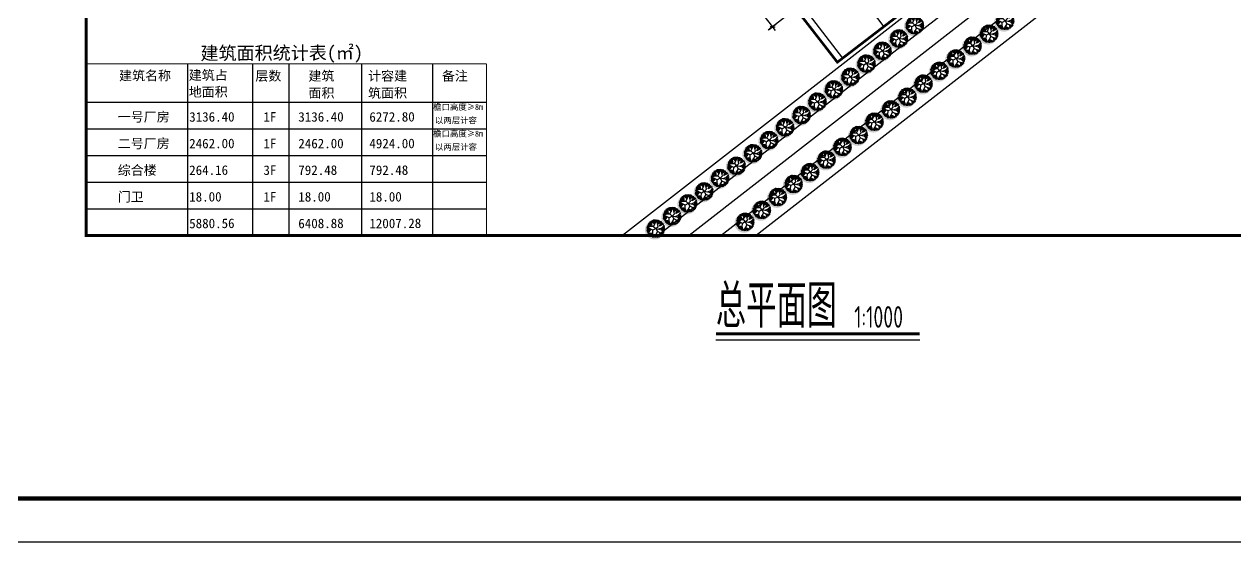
# Model space of a CAD drawing. Extents: x -17471 to 313636, y -71590 to 757901.
# Drawn here: x 77988 to 105992, y 0 to 11972 of the extents above; entities that cross this region are included whole.
import ezdxf

# ---------------------------------------------------------------- set-up
doc = ezdxf.new("R2010")
doc.units = 0
doc.header["$LTSCALE"] = 1000
doc.header["$MEASUREMENT"] = 0
doc.linetypes.add('CENTER2', pattern=[1.125, 0.75, -0.125, 0.125, -0.125])
for name, color, linetype in [('DIM_SYMB', 3, 'Continuous'), ('JZ-1', 6, 'Continuous'), ('JZD', 1, 'Continuous'), ('PUB_DIM', 3, 'Continuous'), ('PUB_TEXT', 7, 'Continuous'), ('PUB_TITLE', 4, 'Continuous'), ('道路', 2, 'Continuous')]:
    doc.layers.add(name, color=color, linetype=linetype)
doc.styles.add('DIM', font='txt_____.ttf')
doc.styles.add('TSSD_REIN', font='Tssdeng.shx', dxfattribs={"width": 0.699999988079071, "bigfont": 'hztxt.shx'})
doc.styles.add('坐标标注', font='times.ttf', dxfattribs={"width": 0.75})
doc.styles.add('样式 1', font='simhei.ttf')
doc.dimstyles.new('FAST', dxfattribs={"dimtxt": 3, "dimasz": 1, "dimexe": 1.25, "dimexo": 1, "dimgap": 1, "dimtad": 1, "dimtoh": 1, "dimdec": 1, "dimdsep": 46, "dimtxsty": '坐标标注', "dimblk": '尺寸起止点', "dimcen": 2.5, "dimadec": 0, "dimazin": 0, "dimtfac": 1, "dimtdec": 1, "dimtmove": 2, "dimatfit": 3, "dimfxl": 0, "dimarcsym": 0})

# ---------------------------------------------------------------- blocks, each defined once
blk = doc.blocks.new('云杉')
at = {"layer": '道路', "linetype": 'CENTER2', "ltscale": 4}
h = blk.add_hatch(color=7, dxfattribs=at)
edge = h.paths.add_edge_path()
edge.add_ellipse((341642.9659094361, 74046.66497989596), major_axis=(-397.2453573062428, 585.0792942952565), ratio=0.9999999993520611, start_angle=107.07767182731021, end_angle=291.5808308227864, ccw=False)
edge.add_ellipse((341759.5108493344, 73960.43942414722), major_axis=(-409.208139567098, 601.4513970745475), ratio=0.9999999993529916, start_angle=95.53610480986013, end_angle=303.0120425622653)
at = {"color": 95}
for p, q in [((341476.3122477403, 74315.41853674134), (341133.7012320561, 74447.22044988442)), ((341133.7012320561, 74447.22044988442), (341327.9154484656, 74166.06309043094)), ((341476.3122477403, 74315.41853674134), (341152.6436668404, 74467.65789580684)), ((341476.3122477403, 74315.41853674134), (341183.1026983594, 74506.39237909415)), ((341224.5439703264, 74550.22350491927), (341476.3122477403, 74315.41853674124)), ((341271.5673755598, 74581.1997656768), (341476.3122477398, 74315.41853674177)), ((341318.5907807932, 74612.17602643436), (341476.3122477403, 74315.41853674136)), ((341611.6527772801, 74501.18247783328), (341713.9660661677, 74247.71830423479)), ((341766.4963000616, 74506.39237909415), (341672.2498503475, 74042.2955841356)), ((341766.4963000616, 74506.39237909415), (341996.4688617853, 74631.03363419263)), ((341996.4688617853, 74631.03363419263), (341971.0936193482, 74372.18079226531)), ((341971.0936193482, 74372.18079226531), (342023.6384824864, 74619.93424896413)), ((341971.0936193482, 74372.18079226531), (342070.6618877198, 74581.1997656768)), ((341971.0936193482, 74372.18079226531), (342106.581701782, 74550.22350491927)), ((342125.9371421297, 74539.9169611206), (341971.0936193482, 74372.18079226531)), ((342167.4390894583, 74506.39237909415), (341971.0936193482, 74372.18079226531)), ((342203.3589035204, 74457.35135200816), (341971.0936193482, 74372.18079226531)), ((341327.8944427355, 73946.29844931116), (340997.8001440589, 74052.16827025272)), ((341327.8944427354, 73946.29844931116), (340997.8001440589, 73982.5141555694)), ((340997.8001440589, 73845.69761811012), (341327.8944427355, 73946.29844931114)), ((341327.8944427355, 73946.29844931114), (340997.8001440589, 73917.95668342388)), ((341502.763256484, 74209.91728777754), (340999.1113120996, 74083.59456166874)), ((340999.1113120996, 74083.59456166874), (341502.763256484, 73873.2752128275)), ((341008.9037352302, 74147.64537379425), (341327.9154484656, 74166.06309043094)), ((341014.425193135, 73786.35004722547), (341327.8944427354, 73946.29844931116)), ((341019.9466510398, 74206.99294467892), (341327.9154484656, 74166.06309043094)), ((341025.4681089447, 74250.88069986556), (341327.9154484656, 74166.06309043094)), ((341327.9154484656, 74166.06309043094), (341039.3020913875, 74279.25200999268)), ((341039.3020913875, 73745.06724266925), (341327.8944427355, 73946.29844931116)), ((341327.9154484656, 74166.06309043094), (341069.7004475449, 74341.20453150776)), ((341078.0129720829, 73701.1794874826), (341327.8944427355, 73946.29844931116)), ((341327.9154484656, 74166.06309043094), (341091.8469545257, 74372.18079226531)), ((341327.8944427355, 73946.29844931116), (341097.0348582775, 73689.77414767059)), ((341097.0348582775, 73689.77414767059), (341502.763256484, 73727.0024763408)), ((341390.9595462647, 73716.74372864408), (341111.2023948734, 73670.20322672505)), ((341327.9154484656, 74166.06309043094), (341113.9327861451, 74416.06854745196)), ((341390.9595462646, 73716.74372864408), (341144.391817664, 73613.46060647084)), ((341163.7472580117, 73590.24256824306), (341390.9595462646, 73716.74372864408)), ((341191.3545475358, 73556.66135685508), (341390.9595462646, 73716.74372864408)), ((341227.3350369596, 73525.68509609753), (341390.9595462646, 73716.74372864408)), ((341266.045917655, 73497.31378597043), (341390.9595462647, 73716.74372864408)), ((341390.9595462647, 73716.74372864408), (341286.7608807492, 73488.77886583867)), ((341286.7608807492, 73488.77886583867), (341516.067153279, 73651.73858817262)), ((341516.067153279, 73651.73858817262), (341313.0693228884, 73481.85397027242)), ((341516.067153279, 73651.73858817262), (341365.553510665, 73456.03098141421)), ((341516.067153279, 73651.73858817267), (341418.0983738033, 73430.207992556)), ((341516.067153279, 73651.73858817261), (341465.1217790366, 73419.90144875733)), ((341671.084293959, 74041.59625030252), (341502.763256484, 74209.91728777754)), ((341502.763256484, 73873.2752128275), (341671.084293959, 74041.59625030252)), ((341502.763256484, 73704.95417535248), (341502.763256484, 73873.2752128275)), ((341586.9237752215, 73368.31210040244), (341502.763256484, 73704.95417535248)), ((341516.067153279, 73651.73858817262), (341523.1881000797, 73396.68341052956)), ((341797.3250720653, 73831.19495345875), (341586.9237752215, 73368.31210040244)), ((341647.6332667039, 73368.31210040244), (341719.9274428424, 73660.92016916834)), ((341671.084293959, 74041.59625030252), (341881.4855908028, 74167.83702840879)), ((341671.084293959, 74041.59625030252), (341797.3250720653, 73831.19495345875)), ((341711.2210456518, 73368.31210040244), (341719.9274428424, 73660.92016916834)), ((341719.9274428424, 73660.92016916834), (342016.8561193787, 73463.88231481836)), ((341976.6757526146, 73422.50639938776), (341719.9274428424, 73660.92016916834)), ((341910.2969070335, 73388.92518799979), (341719.9274428424, 73660.92016916834)), ((341772.0177579665, 73368.31210040244), (341719.9274428424, 73660.92016916834)), ((341854.9609772621, 73368.31210040244), (341719.9274428424, 73660.9201691684)), ((342054.0975140054, 73822.47957988235), (341797.3250720653, 73831.19495345875)), ((341971.0936193482, 74372.18079226531), (341881.4855908028, 74167.83702840879)), ((341881.4855908028, 74167.83702840879), (342334.8853228224, 73928.99189609465)), ((341969.1405130809, 74367.72689352054), (342237.9793073299, 74404.83390022589)), ((342016.8561193787, 73463.88231481836), (342029.3633480627, 73823.31910726566)), ((342025.7460160505, 73719.36304724938), (342208.9410367869, 73693.47789431436)), ((342025.7460160505, 73719.36304724938), (342231.0268684062, 73675.41312798591)), ((342222.7143438681, 73654.74341102704), (342025.7460160505, 73719.36304724938)), ((342025.7460160505, 73719.36304724938), (342042.9939228341, 73484.40229154132)), ((342192.3159877108, 73608.3073345715), (342025.7460160505, 73719.36304724938)), ((342025.7460160505, 73719.36304724938), (342103.8513105104, 73520.5318241982)), ((342128.7282087629, 73543.74986242598), (342025.7460160505, 73719.36304724938)), ((342159.1265649202, 73572.17780191461), (342025.7460160505, 73719.36304724938)), ((342334.8853228224, 73928.99189609465), (342054.0975140054, 73822.47957988235)), ((342237.9793073299, 74404.83390022589), (342098.9351204377, 74053.28742017249)), ((342098.9351204377, 74053.28742017249), (342269.7377491015, 74343.8094821382)), ((342098.9351204377, 74053.28742017249), (342305.7182385253, 74276.70368872376)), ((342098.9351204377, 74053.28742017249), (342327.8040701446, 74199.29135151068)), ((342330.5951367778, 74139.88715126448), (342098.9351204377, 74053.28742017249)), ((342344.3684438591, 74072.83798721159), (342098.9351204377, 74053.28742017249)), ((342098.9351204377, 74053.28742017249), (342333.3255280494, 73951.53789481186)), ((342344.3684438591, 74003.12724316673), (342098.9351204377, 74053.28742017249)), ((342327.8040701446, 73876.67387886766), (342111.1156192236, 73844.10847637331)), ((342208.9410367869, 73693.47789431436), (342111.1156192236, 73844.10847637331)), ((342111.1156192236, 73844.10847637331), (342233.8179350394, 73685.7196717846)), ((342269.7377491015, 73724.39752571037), (342111.1156192236, 73844.10847637331)), ((342327.8040701446, 73830.23780241211), (342111.1156192236, 73844.10847637331)), ((342111.1156192236, 73844.10847637331), (342280.7806649112, 73752.82546519901)), ((342300.1361052589, 73783.80172595655), (342111.1156192236, 73844.10847637331))]:
    blk.add_line(p, q, dxfattribs=at)
at = {"color": 95, "style": 'DIM', "flags": 1}
for tag in ['XVALUE', 'YVALUE']:
    blk.add_attdef(tag, (341671.084293959, 74041.59625030252), '', height=0.008835749991703779, rotation=90, dxfattribs=at)
blk = doc.blocks.new('124')
at = {"color": 95}
for p, q in [((341391.4123282723, 74654.04636101816), (341611.6527772801, 74501.18247783328)), ((341442.9752720558, 74676.67686921834), (341611.6527772801, 74501.18247783328)), ((341495.520135194, 74692.19331427789), (341611.6527772801, 74501.18247783328)), ((341611.6527772801, 74501.18247783328), (341572.9418965848, 74710.25808060632)), ((341628.2778263562, 74710.25808060632), (341631.0082176278, 74470.26284643727)), ((341630.4698770924, 74463.51810275191), (341672.5090382097, 74714.87889274216)), ((341672.5090382097, 74714.87889274216), (341755.8757727849, 74454.0938290178)), ((341755.8757727849, 74454.0938290178), (341719.4728948282, 74712.80640187522)), ((341755.8757727849, 74454.0938290178), (341769.2873666949, 74712.80640187522)), ((341766.4963000616, 74506.39237909415), (341799.6857228522, 74702.49985807655)), ((341766.4963000616, 74506.39237909415), (341860.5431105285, 74684.43509174812)), ((341879.8985508762, 74681.83014111768), (341766.4963000616, 74506.39237909415)), ((341937.9648719192, 74663.76537478925), (341766.4963000616, 74506.39237909416))]:
    blk.add_line(p, q, dxfattribs=at)
at = {"layer": 'PUB_DIM', "color": 95}
blk.add_blockref('云杉', (0, 0), dxfattribs=at)
blk = doc.blocks.new('尺寸起止点')
for p, q in [((-2, 0), (2, 0)), ((0, -2), (0, 2))]:
    blk.add_line(p, q)
blk.add_lwpolyline([(-0.88388347648322, -0.8838834764831631, 0.5, 0.5, 0), (0.8838834764831063, 0.88388347648322, 0, 0, 0)], format="xyseb")
blk = doc.blocks.new('*D1522')
at = {"color": 0, "linetype": 'Continuous', "lineweight": -2, "transparency": 16777216}
for p, q in [((618124.3486045203, 3388524.942435305), (618117.5027766586, 3388519.594344167)), ((618118.7956363645, 3388519.969862184), (618165.8789343506, 3388459.700853143)), ((618172.0475314027, 3388463.885390057), (618165.201703541, 3388458.537298919))]:
    blk.add_line(p, q, dxfattribs=at)
at = {"layer": 'Defpoints', "color": 0, "linetype": 'Continuous', "transparency": 16777216}
for p in [(618125.1366407264, 3388525.558064201, -134.821), (618172.8355676087, 3388464.501018954, -134.821), (618166.1867487987, 3388459.30683504)]:
    blk.add_point(p, dxfattribs=at)
at = {"color": 0, "linetype": 'Continuous', "lineweight": -2, "transparency": 16777216, "xscale": 0.5, "yscale": 0.5, "zscale": 0.5}
for p, rotation in [((618118.4878219164, 3388520.363880287), 127.997631234255), ((618166.1867487987, 3388459.30683504), 307.997631234255)]:
    blk.add_blockref('尺寸起止点', p, dxfattribs=dict(at, rotation=rotation))
at = {"color": 0, "linetype": 'Continuous', "transparency": 16777216, "insert": (618144.3312385406, 3388491.393071875), "char_height": 3, "attachment_point": 5, "rotation": 307.99763123425504, "style": '坐标标注'}
blk.add_mtext('77.48', dxfattribs=at)
blk = doc.blocks.new('A$C43DF018A')
at = {"linetype": 'Continuous', "flags": 128}
for points, elevation in [([(147.1497752887663, 0.9521783008240163), (253.5152208128711, 83.76752457302064, -0.4145547477117401), (274.5766710146563, 81.1332413945347), (336.8551837088307, 0.9521783008240163)], -90.984), ([(132.4999337584013, 0.9521783008240163), (202.7118404863868, 55.61864765547216, 0.3945421339730307), (205.2847588828299, 71.8025449491106, 0.3755751285261987), (201.3410497519653, 72.02111502271146), (182.4278740457958, 57.2457818640396, 0.4114358550945384), (181.8932264235336, 53.05731189856306), (184.8257605482358, 49.22916094167158)], -134.821)]:
    blk.add_lwpolyline(points, format="xyb", dxfattribs=dict(at, elevation=elevation))
for points, elevation in [([(330.5241108689224, 0.9521783008240163), (270.6207442688756, 78.07533698156476), (256.5961220136378, 79.8294814559631), (155.2885761389043, 0.9521783008240163)], -90.984), ([(207.3307508948492, 65.55170693527907), (124.3611329075648, 0.9521783008240163)], -90.984), ([(167.5885021991562, 51.9978680270724), (175.2996233036974, 41.93171555316076)], -134.821), ([(184.8257605482358, 49.22916094167158), (175.2996233036974, 41.93171555316076)], -134.821)]:
    blk.add_lwpolyline(points, dxfattribs=dict(at, elevation=elevation))
at = {"layer": 'JZ-1', "color": 7, "const_width": 0.2278491818803201, "elevation": -134.6374, "flags": 128}
for points in [[(0.3340671963524073, 40.62939463462681), (92.94607054744847, 40.62939463462681)], [(92.94607054744847, 0.952178300358355), (92.94607054744847, 40.62939463462681)]]:
    blk.add_lwpolyline(points, dxfattribs=at)
at = {"layer": 'JZ-1', "color": 7, "elevation": -134.6374}
for points in [[(23.75736662372947, 40.62939463462681), (23.75736662372947, 0.952178300358355)], [(38.79836206510663, 40.62939463462681), (38.79836206510663, 0.952178300358355)], [(47.21497196843848, 40.62939463462681), (47.21497196843848, 0.952178300358355)], [(64.03711438109167, 40.62939463462681), (64.03711438109167, 0.952178300358355)], [(80.47295655240305, 40.62939463462681), (80.47295655240305, 0.952178300358355)], [(0.3340671963524073, 31.755067656748), (92.94607054744847, 31.755067656748)], [(0.3340671963524073, 25.5944897858426), (92.94607054744847, 25.5944897858426)], [(0.3340671963524073, 19.43391191400588), (92.94607054744847, 19.43391191400588)], [(0.3340671963524073, 13.27333404310048), (92.94607054744847, 13.27333404310048)], [(0.3340671963524073, 7.112756172195077), (92.94607054744847, 7.112756172195077)], [(0.3340671963524073, 0.952178300358355), (92.94607054744847, 0.952178300358355)]]:
    blk.add_lwpolyline(points, dxfattribs=at)
at = {"layer": 'JZD', "color": 1, "linetype": 'Continuous', "const_width": 0.6, "elevation": -0.9239999999999924, "flags": 128}
blk.add_lwpolyline([(142.6303211331833, 209.5506343664601), (245.6753211332252, 95.84263436635956), (174.0933211331721, 41.00763436639681), (103.6503211332019, 131.6606343663298)], close=True, dxfattribs=at)
at = {"layer": 'PUB_TITLE', "color": 7, "const_width": 0.6682500000012462, "elevation": -134.6374}
blk.add_lwpolyline([(0.3340671964688227, 0.9521783008240163), (337.3454593041679, 0.9521783008240163), (337.3454593041679, 268.2521783011034), (0.3340671964688227, 268.2521783011034)], close=True, dxfattribs=at)
at = {"layer": 'PUB_TITLE', "color": 6, "elevation": -90.984}
blk.add_lwpolyline([(337.3454593044007, 154.7402548762038), (139.8248545232927, 0.9521783008240163)], dxfattribs=at)
at = {"layer": 'PUB_DIM', "color": 95, "xscale": 0.003084588505603371, "yscale": 0.003084588505603371, "zscale": 0.003084588505603371, "rotation": 268.6211329122395}
for p in [(-10.95126820600126, 1108.678060153965), (9.934460513642989, 1109.688805928454), (-14.60696541250218, 1105.592920062598), (6.260313867474906, 1106.713305019774), (-18.42726885725278, 1102.745607009623), (2.423168962239288, 1103.940370306838), (-22.12054198619444, 1099.78865477303), (-1.409919925848953, 1100.964945118874), (-25.8309950978728, 1096.739693775773), (-5.23022337059956, 1098.1176320659), (-29.65214484708849, 1093.837652956136), (-8.923496499541216, 1095.160679829307), (-33.46866767772008, 1090.987202244345), (-12.63394961121958, 1092.11171883205), (-37.124364884221, 1087.902062152978), (-16.45509936043527, 1089.209678012412), (-40.9446683289716, 1085.054749100003), (-20.27162219106685, 1086.359227300622), (-23.92731939756777, 1083.274087209255), (-44.63794145791326, 1082.097796863411), (-27.67594084504526, 1080.518966567703), (-48.34839456959162, 1079.048835866153), (-31.36794451752212, 1077.580012053251), (-52.16954431880731, 1076.146795046516), (-35.15092593047302, 1074.678705834784), (-55.9860671494389, 1073.296344334725), (-38.97106011433061, 1071.942317516543), (-59.64176435593981, 1070.211204243358), (-42.6458838036051, 1068.930270213634), (-63.3903858034173, 1067.456083601806), (-46.32003044977318, 1065.954769304954), (-67.08238947589416, 1064.517129087355), (-50.1571753550088, 1063.181834592018), (-70.86537088884506, 1061.615822868887)]:
    blk.add_blockref('124', p, dxfattribs=at)
at = {"layer": 'JZ-1', "color": 7, "style": '样式 1'}
for s, height, p in [('建筑面积统计表(㎡)', 3.061593051784766, (26.77291180146858, 41.54985918290913, -134.6374)), ('建筑名称', 2.204346997285032, (7.936266140080988, 36.79080795031041, -134.6374)), ('建筑占', 2.204346997285032, (24.05583417089656, 36.91260637715459, -134.6374)), ('层数', 2.204346997285032, (39.45515335095115, 36.72539732698351, -134.6374)), ('建筑', 2.204346997285032, (51.7504384117201, 36.72539732698351, -134.6374)), ('计容建', 2.204346997285032, (65.54443643498234, 36.72539732698351, -134.6374)), ('备注', 2.204346997285032, (82.61585230217315, 36.72539732698351, -134.6374)), ('地面积', 2.204346997285032, (24.05583417089656, 33.02814260032028, -134.6374)), ('面积', 2.204346997285032, (51.7504384117201, 32.78351565636694, -134.6374)), ('筑面积', 2.204346997285032, (65.54443643498234, 32.78351565636694, -134.6374)), ('檐口高度≥8m', 1.38873860828957, (80.59137711045332, 29.92611362691969, -134.6374)), ('一号厂房', 2.204346997285032, (7.618479302618653, 27.24814427830279, -134.6374)), ('3136.40', 2.204346997285032, (24.15771370427683, 27.24814427830279, -134.6374)), ('1F', 2.204346997285032, (41.32940584165044, 27.24814427830279, -134.6374)), ('3136.40', 2.204346997285032, (49.39646602026187, 27.24814427830279, -134.6374)), ('6272.80', 2.204346997285032, (65.83230819157325, 27.24814427830279, -134.6374)), ('以两层计容', 1.38873860828957, (81.01074351114221, 26.84994299896061, -134.6374)), ('檐口高度≥8m', 1.38873860828957, (80.59137711045332, 23.76553575601429, -134.6374)), ('二号厂房', 2.204346997285032, (7.618479302618653, 21.08756640739739, -134.6374)), ('2462.00', 2.204346997285032, (24.15771370427683, 21.08756640739739, -134.6374)), ('1F', 2.204346997285032, (41.32940584165044, 21.08756640739739, -134.6374)), ('2462.00', 2.204346997285032, (49.39646602026187, 21.08756640739739, -134.6374)), ('4924.00', 2.204346997285032, (65.83230819157325, 21.08756640739739, -134.6374)), ('以两层计容', 1.38873860828957, (81.01074351114221, 20.68936512712389, -134.6374)), ('综合楼', 2.204346997285032, (7.618479302618653, 14.92698853649199, -134.6374)), ('264.16', 2.204346997285032, (24.15771370427683, 14.92698853649199, -134.6374)), ('3F', 2.204346997285032, (41.32940584165044, 14.92698853649199, -134.6374)), ('792.48', 2.204346997285032, (49.39646602026187, 14.92698853649199, -134.6374)), ('792.48', 2.204346997285032, (65.83230819157325, 14.92698853649199, -134.6374)), ('门卫', 2.204346997285032, (7.618479302618653, 8.76641066558659, -134.6374)), ('18.00', 2.204346997285032, (24.15771370427683, 8.76641066558659, -134.6374)), ('1F', 2.204346997285032, (41.32940584165044, 8.76641066558659, -134.6374)), ('18.00', 2.204346997285032, (49.39646602026187, 8.76641066558659, -134.6374)), ('18.00', 2.204346997285032, (65.83230819157325, 8.76641066558659, -134.6374)), ('5880.56', 2.204346997285032, (24.15771370427683, 2.605832793749869, -134.6374)), ('6408.88', 2.204346997285032, (49.39646602026187, 2.605832793749869, -134.6374)), ('12007.28', 2.204346997285032, (65.83230819157325, 2.605832793749869, -134.6374))]:
    blk.add_text(s, height=height, rotation=0.2460743384830146, dxfattribs=at).set_placement(p)
at = {"color": 3, "linetype": 'Continuous'}
dim = blk.add_aligned_dim(p1=(118.0426886283094, 115.4190218932927, -134.821), p2=(165.7416155107785, 54.3619766458869, -134.821), distance=-8.437199660163987, dimstyle='FAST', override={"dimasz": 0.5, "dimdec": 2}, dxfattribs=at)
dim.commit()
dim.dimension.update_dxf_attribs({"geometry": '*D1522', "text_midpoint": (137.2372864426579, 81.25402956688777), "insert": (-618007.0939520979, -3388410.139042308)})

msp = doc.modelspace()

# ---------------------------------------------------------------- linework, layer by layer
at = {"layer": 'DIM_SYMB', "const_width": 70}
msp.add_lwpolyline([(93987.71869532763, 4811.782982794335), (98702.75496856311, 4811.782982794335)], dxfattribs=at)
at = {"layer": 'DIM_SYMB'}
msp.add_lwpolyline([(93987.71869532763, 4671.782982794335), (98702.75496856311, 4671.782982794335)], dxfattribs=at)
at = {"layer": 'PUB_TITLE'}
msp.add_lwpolyline([(0, 0), (126100, 0), (126100, 59400), (0, 59400)], close=True, dxfattribs=at)
at = {"layer": 'PUB_TITLE', "const_width": 100}
msp.add_lwpolyline([(2500, 1000), (125100, 1000), (125100, 58400), (2500, 58400)], close=True, dxfattribs=at)

# ---------------------------------------------------------------- block references
at = {"xscale": 100, "yscale": 100, "zscale": 100}
msp.add_blockref('A$C43DF018A', (79388.89428172773, 6992.1053884672), dxfattribs=at)

# ---------------------------------------------------------------- texts
at = {"layer": 'PUB_TEXT', "style": 'TSSD_REIN', "width": 0.699999988079071}
for s, height, p in [('总平面图', 1000, (93987.71869532763, 4951.782982794335)), ('1:1000', 500, (97189.29345417267, 4951.782982794335))]:
    msp.add_text(s, height=height, dxfattribs=at).set_placement(p)

doc.saveas('drawing.dxf')
